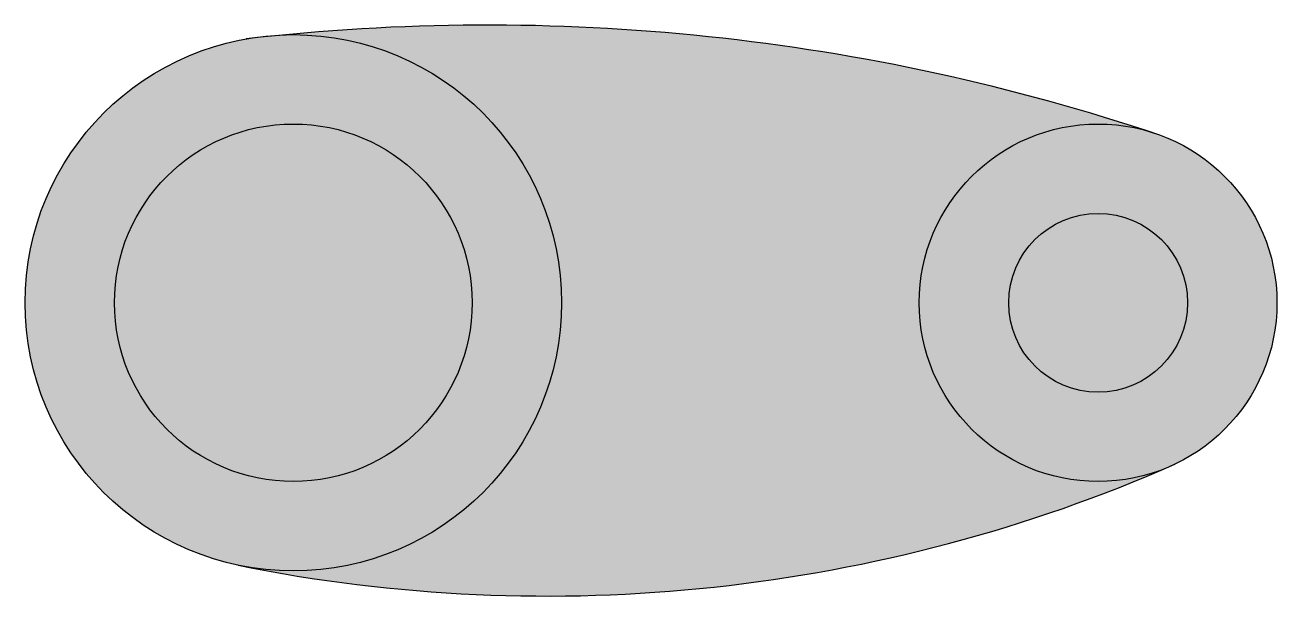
# Model space of a CAD drawing. Header units: inches. Extents: x 22 to 162, y -11 to 53.
import ezdxf

# ---------------------------------------------------------------- set-up
doc = ezdxf.new("R2010")
doc.units = ezdxf.units.IN
doc.header["$MEASUREMENT"] = 0

msp = doc.modelspace()

# ---------------------------------------------------------------- hatches: boundary and pattern name
at = {"true_color": 0x293189}
h = msp.add_hatch(color=177, dxfattribs=at)
h.dxf.hatch_style = 1
h.paths.add_polyline_path([(50.73, 51.85, 0.004525), (46.48, 51.4, 0.363321), (21.76, 21.87, 0.354683), (45.58, -7.49, 0.000894), (46.19, -7.61, 0.469983), (81.76, 21.87, 0.424342)])
h.paths.add_polyline_path([(71.76, 21.87, -1), (31.76, 21.87, -1)], flags=16)
at = {"true_color": 0x4554a5}
h = msp.add_hatch(color=175, dxfattribs=at)
h.dxf.hatch_style = 1
h.paths.add_polyline_path([(147.5, 41.03, 0.104363), (50.73, 51.85, -0.424342), (81.76, 21.87, -0.469983), (46.19, -7.61, 0.151386), (149.09, 3.26, -0.528955), (121.76, 21.87, -0.50226)])
at = {"true_color": 0xcd2027}
h = msp.add_hatch(color=242, dxfattribs=at)
h.dxf.hatch_style = 1
h.paths.add_polyline_path([(31.76, 21.87, 1), (71.76, 21.87, 1)])
h.paths.add_polyline_path([(131.76, 21.87, 1), (151.76, 21.87, 1)])
at = {"true_color": 0x293189}
h = msp.add_hatch(color=177, dxfattribs=at)
h.dxf.hatch_style = 1
h.paths.add_polyline_path([(148.67, 40.63, 0.001313), (147.5, 41.03, 0.50226), (121.76, 21.87, 0.528955), (149.09, 3.26, 0.001963), (150.35, 3.81, 0.289397), (161.76, 21.87, 0.314236)])
h.paths.add_polyline_path([(151.76, 21.87, -1), (131.76, 21.87, -1)], flags=16)

# ---------------------------------------------------------------- linework, layer by layer
at = {"color": 18, "true_color": 0x000000}
for centre, radius in [((51.76, 21.87), 30), ((51.76, 21.87), 20), ((141.76, 21.87), 20), ((141.76, 21.87), 10)]:
    msp.add_circle(centre, radius, dxfattribs=at)
for centre, radius, start, end in [((73.47, -182.86), 235.8, 71.4017, 96.5714), ((80.1, 163.85), 174.79, 258.6095, 293.698)]:
    msp.add_arc(centre, radius, start, end, dxfattribs=at)

doc.saveas('drawing.dxf')
